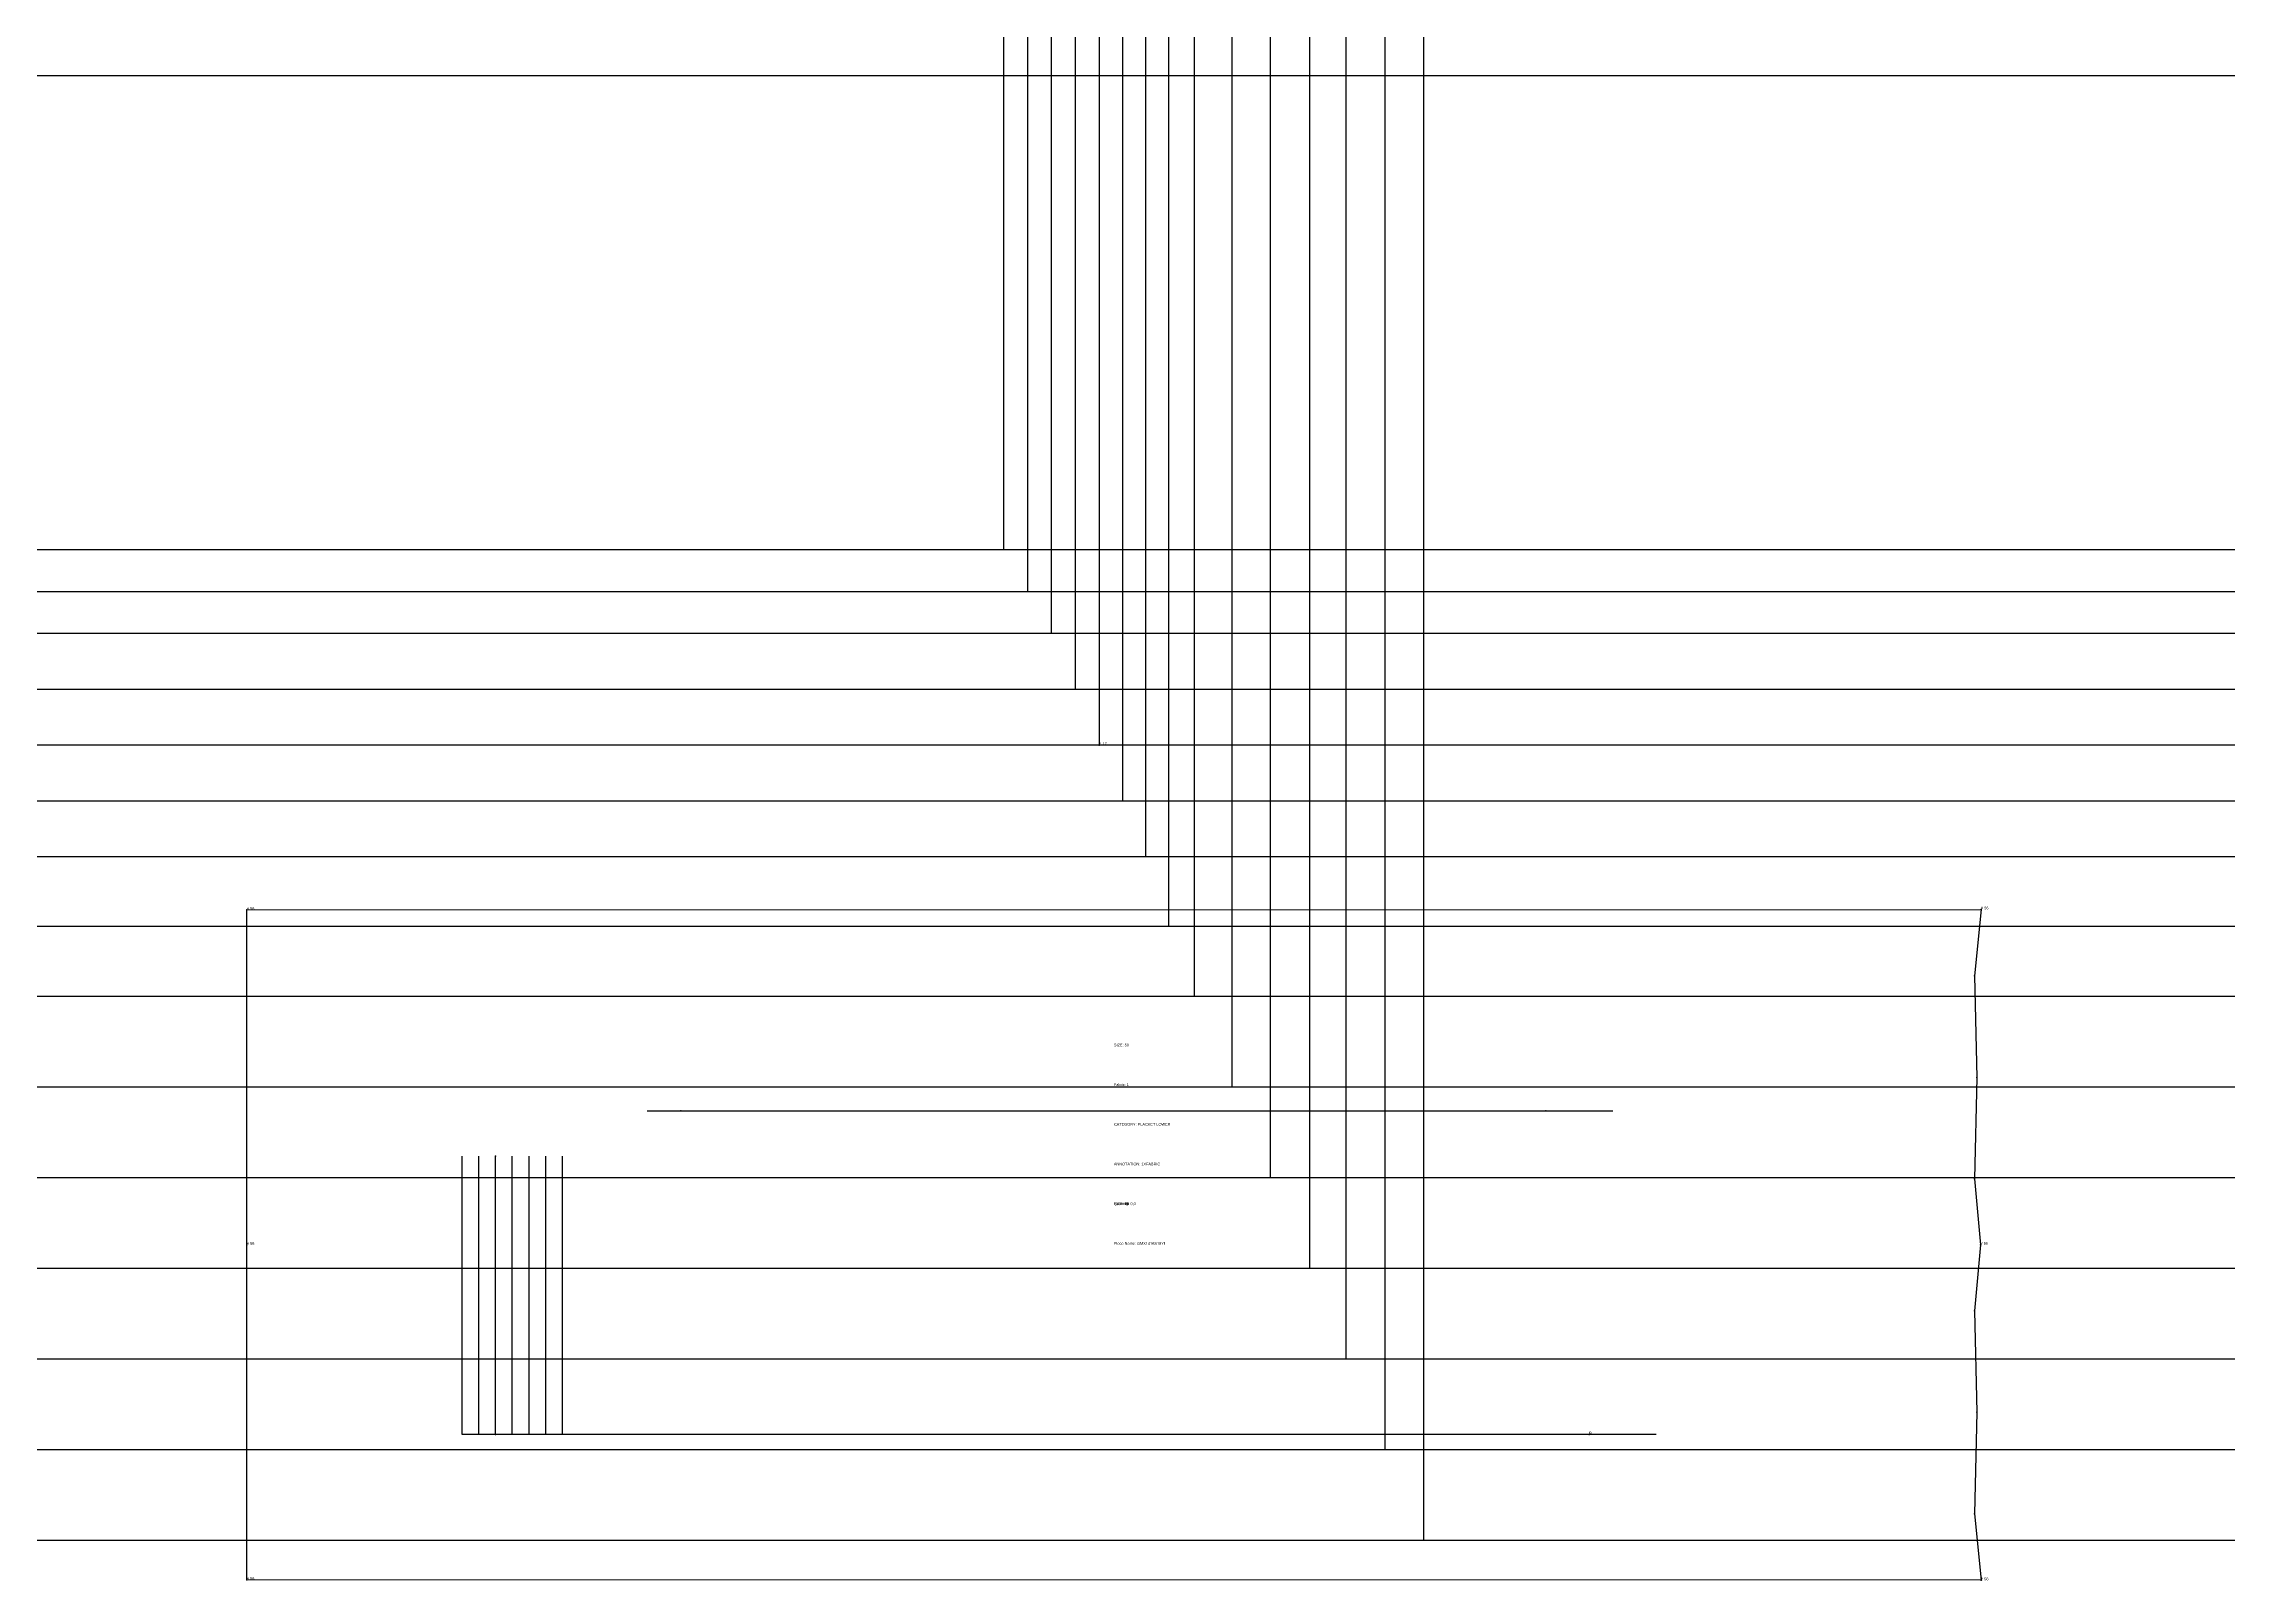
# Model space of a CAD drawing. Extents: x -35 to 1548, y 0 to 910.
# Drawn here: x 1117.8 to 1313.5, y 491.2 to 628.9 of the extents above; entities that cross this region are included whole.
import ezdxf

# ---------------------------------------------------------------- set-up
doc = ezdxf.new("R2010")
doc.units = 0

# ---------------------------------------------------------------- blocks, each defined once
blk = doc.blocks.new('GMX1416S18BK_42')
at = {"layer": '1'}
blk.add_lwpolyline([(1457.8813, 583.5193), (777.8446, 583.5193)], dxfattribs=at)
at = {"layer": '6'}
blk.add_line((1457.8813, 583.5193), (777.8446, 583.5193), dxfattribs=at)
at = {"layer": '8'}
blk.add_line((1203.7848, 811.017), (1203.7848, 583.5193), dxfattribs=at)
at = {"layer": '84'}
blk.add_lwpolyline([(1457.8813, 583.5193), (777.8446, 583.5193)], dxfattribs=at)
at = {"layer": '85'}
blk.add_lwpolyline([(1203.7848, 811.017), (1203.7848, 583.5193)], dxfattribs=at)
blk = doc.blocks.new('GMX1416S18BK_44')
at = {"layer": '1'}
blk.add_lwpolyline([(1462.5295, 579.7703), (772.4928, 579.7703)], dxfattribs=at)
at = {"layer": '6'}
blk.add_line((1462.5295, 579.7703), (772.4928, 579.7703), dxfattribs=at)
at = {"layer": '8'}
blk.add_line((1205.9311, 814.7686), (1205.9311, 579.7703), dxfattribs=at)
at = {"layer": '84'}
blk.add_lwpolyline([(1462.5295, 579.7703), (772.4928, 579.7703)], dxfattribs=at)
at = {"layer": '85'}
blk.add_lwpolyline([(1205.9311, 814.7686), (1205.9311, 579.7703)], dxfattribs=at)
blk = doc.blocks.new('GMX1416S18BK_46')
at = {"layer": '1'}
blk.add_lwpolyline([(1467.1752, 576.0187), (767.1385, 576.0187)], dxfattribs=at)
at = {"layer": '6'}
blk.add_line((1467.1752, 576.0187), (767.1385, 576.0187), dxfattribs=at)
at = {"layer": '8'}
blk.add_line((1208.0799, 818.5176), (1208.0799, 576.0187), dxfattribs=at)
at = {"layer": '84'}
blk.add_lwpolyline([(1467.1752, 576.0187), (767.1385, 576.0187)], dxfattribs=at)
at = {"layer": '85'}
blk.add_lwpolyline([(1208.0799, 818.5176), (1208.0799, 576.0187)], dxfattribs=at)
blk = doc.blocks.new('GMX1416S18BK_48')
at = {"layer": '1'}
blk.add_lwpolyline([(1471.8234, 571.02), (761.7867, 571.02)], dxfattribs=at)
at = {"layer": '6'}
blk.add_line((1471.8234, 571.02), (761.7867, 571.02), dxfattribs=at)
at = {"layer": '8'}
blk.add_line((1210.2288, 823.5189), (1210.2288, 571.02), dxfattribs=at)
at = {"layer": '84'}
blk.add_lwpolyline([(1471.8234, 571.02), (761.7867, 571.02)], dxfattribs=at)
at = {"layer": '85'}
blk.add_lwpolyline([(1210.2288, 823.5189), (1210.2288, 571.02)], dxfattribs=at)
blk = doc.blocks.new('GMX1416S18BK_50')
at = {"layer": '1'}
blk.add_lwpolyline([(1476.4716, 566.0187), (756.4349, 566.0187)], dxfattribs=at)
at = {"layer": '2'}
blk.add_point((1212.3776, 566.0187), dxfattribs=at)
at = {"layer": '6'}
blk.add_line((1476.4716, 566.0187), (756.4349, 566.0187), dxfattribs=at)
at = {"layer": '8'}
blk.add_line((1212.3776, 828.5176), (1212.3776, 566.0187), dxfattribs=at)
at = {"layer": '84'}
blk.add_lwpolyline([(1476.4716, 566.0187), (756.4349, 566.0187)], dxfattribs=at)
at = {"layer": '85'}
blk.add_lwpolyline([(1212.3776, 828.5176), (1212.3776, 566.0187)], dxfattribs=at)
at = {"layer": '8'}
blk.add_text('# 17', height=0.25, dxfattribs=at).set_placement((1212.3776, 566.0187))
blk = doc.blocks.new('GMX1416S18BK_52')
at = {"layer": '1'}
blk.add_lwpolyline([(1481.0385, 561.02), (751.0018, 561.02)], dxfattribs=at)
at = {"layer": '6'}
blk.add_line((1481.0385, 561.02), (751.0018, 561.02), dxfattribs=at)
at = {"layer": '8'}
blk.add_line((1214.4452, 833.5188), (1214.4452, 561.02), dxfattribs=at)
at = {"layer": '84'}
blk.add_lwpolyline([(1481.0385, 561.02), (751.0018, 561.02)], dxfattribs=at)
at = {"layer": '85'}
blk.add_lwpolyline([(1214.4452, 833.5188), (1214.4452, 561.02)], dxfattribs=at)
blk = doc.blocks.new('GMX1416S18BK_54')
at = {"layer": '1'}
blk.add_lwpolyline([(1485.608, 556.0187), (745.5713, 556.0187)], dxfattribs=at)
at = {"layer": '6'}
blk.add_line((1485.608, 556.0187), (745.5713, 556.0187), dxfattribs=at)
at = {"layer": '8'}
blk.add_line((1216.5153, 838.5175), (1216.5153, 556.0187), dxfattribs=at)
at = {"layer": '84'}
blk.add_lwpolyline([(1485.608, 556.0187), (745.5713, 556.0187)], dxfattribs=at)
at = {"layer": '85'}
blk.add_lwpolyline([(1216.5153, 838.5175), (1216.5153, 556.0187)], dxfattribs=at)
blk = doc.blocks.new('GMX1416S18BK_56')
at = {"layer": '1'}
blk.add_lwpolyline([(1490.1749, 549.7704), (740.1383, 549.7704)], dxfattribs=at)
at = {"layer": '6'}
blk.add_line((1490.1749, 549.7704), (740.1383, 549.7704), dxfattribs=at)
at = {"layer": '8'}
blk.add_line((1218.5828, 844.7685), (1218.5828, 549.7704), dxfattribs=at)
at = {"layer": '84'}
blk.add_lwpolyline([(1490.1749, 549.7704), (740.1383, 549.7704)], dxfattribs=at)
at = {"layer": '85'}
blk.add_lwpolyline([(1218.5828, 844.7685), (1218.5828, 549.7704)], dxfattribs=at)
blk = doc.blocks.new('GMX1416S18BK_58')
at = {"layer": '1'}
blk.add_lwpolyline([(1494.9704, 543.5194), (734.9338, 543.5194)], dxfattribs=at)
at = {"layer": '6'}
blk.add_line((1494.9704, 543.5194), (734.9338, 543.5194), dxfattribs=at)
at = {"layer": '8'}
blk.add_line((1220.879, 851.0169), (1220.879, 543.5194), dxfattribs=at)
at = {"layer": '84'}
blk.add_lwpolyline([(1494.9704, 543.5194), (734.9338, 543.5194)], dxfattribs=at)
at = {"layer": '85'}
blk.add_lwpolyline([(1220.879, 851.0169), (1220.879, 543.5194)], dxfattribs=at)
blk = doc.blocks.new('GMX1416S18BK_60')
at = {"layer": '1'}
blk.add_lwpolyline([(1500.8327, 535.394), (728.2968, 535.394)], dxfattribs=at)
at = {"layer": '6'}
blk.add_line((1500.8327, 535.394), (728.2968, 535.394), dxfattribs=at)
at = {"layer": '8'}
blk.add_line((1224.242, 857.8927), (1224.242, 535.394), dxfattribs=at)
at = {"layer": '84'}
blk.add_lwpolyline([(1500.8327, 535.394), (728.2968, 535.394)], dxfattribs=at)
at = {"layer": '85'}
blk.add_lwpolyline([(1224.242, 857.8927), (1224.242, 535.394)], dxfattribs=at)
blk = doc.blocks.new('GMX1416S18BK_62')
at = {"layer": '1'}
blk.add_lwpolyline([(1506.7687, 527.2685), (721.7334, 527.2685)], dxfattribs=at)
at = {"layer": '6'}
blk.add_line((1506.7687, 527.2685), (721.7334, 527.2685), dxfattribs=at)
at = {"layer": '8'}
blk.add_line((1227.6786, 864.7685), (1227.6786, 527.2685), dxfattribs=at)
at = {"layer": '84'}
blk.add_lwpolyline([(1506.7687, 527.2685), (721.7334, 527.2685)], dxfattribs=at)
at = {"layer": '85'}
blk.add_lwpolyline([(1227.6786, 864.7685), (1227.6786, 527.2685)], dxfattribs=at)
blk = doc.blocks.new('GMX1416S18BK_64')
at = {"layer": '1'}
blk.add_lwpolyline([(1512.8037, 519.143), (715.2691, 519.143)], dxfattribs=at)
at = {"layer": '6'}
blk.add_line((1512.8037, 519.143), (715.2691, 519.143), dxfattribs=at)
at = {"layer": '8'}
blk.add_line((1231.2143, 871.6442), (1231.2143, 519.143), dxfattribs=at)
at = {"layer": '84'}
blk.add_lwpolyline([(1512.8037, 519.143), (715.2691, 519.143)], dxfattribs=at)
at = {"layer": '85'}
blk.add_lwpolyline([(1231.2143, 871.6442), (1231.2143, 519.143)], dxfattribs=at)
blk = doc.blocks.new('GMX1416S18BK_66')
at = {"layer": '1'}
blk.add_lwpolyline([(1518.567, 511.0176), (708.5331, 511.0176)], dxfattribs=at)
at = {"layer": '6'}
blk.add_line((1518.567, 511.0176), (708.5331, 511.0176), dxfattribs=at)
at = {"layer": '8'}
blk.add_line((1234.4781, 878.52), (1234.4781, 511.0176), dxfattribs=at)
at = {"layer": '84'}
blk.add_lwpolyline([(1518.567, 511.0176), (708.5331, 511.0176)], dxfattribs=at)
at = {"layer": '85'}
blk.add_lwpolyline([(1234.4781, 878.52), (1234.4781, 511.0176)], dxfattribs=at)
blk = doc.blocks.new('GMX1416S18BK_68')
at = {"layer": '1'}
blk.add_lwpolyline([(1524.5563, 502.8921), (702.023, 502.8921)], dxfattribs=at)
at = {"layer": '6'}
blk.add_line((1524.5563, 502.8921), (702.023, 502.8921), dxfattribs=at)
at = {"layer": '8'}
blk.add_line((1237.9681, 885.3958), (1237.9681, 502.8921), dxfattribs=at)
at = {"layer": '84'}
blk.add_lwpolyline([(1524.5563, 502.8921), (702.023, 502.8921)], dxfattribs=at)
at = {"layer": '85'}
blk.add_lwpolyline([(1237.9681, 885.3958), (1237.9681, 502.8921)], dxfattribs=at)
blk = doc.blocks.new('GMX1416S18BK_70')
at = {"layer": '1'}
blk.add_lwpolyline([(1530.5025, 494.7667), (695.4698, 494.7667)], dxfattribs=at)
at = {"layer": '5'}
blk.add_line((964.0672, 626.0161), (1329.0525, 626.0161), dxfattribs=at)
at = {"layer": '6'}
blk.add_line((1530.5025, 494.7667), (695.4698, 494.7667), dxfattribs=at)
at = {"layer": '7'}
blk.add_line((964.0672, 626.0161), (1329.0525, 626.0161), dxfattribs=at)
at = {"layer": '8'}
blk.add_line((1241.4149, 892.2716), (1241.4149, 494.7667), dxfattribs=at)
at = {"layer": '84'}
blk.add_lwpolyline([(1530.5025, 494.7667), (695.4698, 494.7667)], dxfattribs=at)
at = {"layer": '85'}
blk.add_lwpolyline([(1241.4149, 892.2716), (1241.4149, 494.7667)], dxfattribs=at)
blk = doc.blocks.new('GMX1416S18YL_42')
at = {"layer": '1'}
for points in [[(1135.9998, 551.269), (1291.3818, 551.3096)], [(1135.9998, 521.2563), (1135.9998, 551.269)], [(1291.3818, 551.3096), (1290.8027, 545.3584), (1291.0109, 536.2576), (1291.0109, 536.2576), (1290.8027, 527.1567), (1291.3335, 521.2563)], [(1135.9998, 491.2437), (1135.9998, 521.2563)], [(1291.3335, 521.2563), (1290.8027, 515.3559), (1291.0109, 506.2551), (1291.0109, 506.2551), (1290.8027, 497.1542), (1291.3818, 491.203)], [(1291.3818, 491.203), (1135.9998, 491.2437)]]:
    blk.add_lwpolyline(points, dxfattribs=at)
at = {"layer": '5'}
blk.add_line((1180.874, 533.2756), (1258.405, 533.2756), dxfattribs=at)
at = {"layer": '7'}
blk.add_line((1180.874, 533.2756), (1258.405, 533.2756), dxfattribs=at)
at = {"layer": '8'}
blk.add_lwpolyline([(1262.2759, 504.2612), (1164.2852, 504.2612), (1164.2852, 529.204)], dxfattribs=at)
at = {"layer": '84'}
for points in [[(1135.9998, 551.269), (1291.3818, 551.3096)], [(1135.9998, 521.2563), (1135.9998, 551.269)], [(1291.3818, 551.3096), (1290.8027, 545.3584), (1291.0109, 536.2576), (1291.0109, 536.2576), (1290.8027, 527.1567), (1291.3335, 521.2563)], [(1135.9998, 491.2437), (1135.9998, 521.2563)], [(1291.3335, 521.2563), (1290.8027, 515.3559), (1291.0109, 506.2551), (1291.0109, 506.2551), (1290.8027, 497.1542), (1291.3818, 491.203)], [(1291.3818, 491.203), (1135.9998, 491.2437)]]:
    blk.add_lwpolyline(points, dxfattribs=at)
at = {"layer": '85'}
blk.add_lwpolyline([(1262.2759, 504.2612), (1164.2852, 504.2612), (1164.2852, 529.204)], dxfattribs=at)
at = {"layer": '1'}
for s, p in [('SIZE: 42', (1213.6908, 524.8123)), ('Piece Name: GMX1416S18YL', (1213.6908, 521.2563))]:
    blk.add_text(s, height=0.25, dxfattribs=at).set_placement(p)
blk = doc.blocks.new('GMX1416S18YL_44')
at = {"layer": '1'}
for points in [[(1135.9998, 551.269), (1291.3818, 551.3096)], [(1135.9998, 521.2563), (1135.9998, 551.269)], [(1291.3818, 551.3096), (1290.8027, 545.3584), (1291.0109, 536.2576), (1291.0109, 536.2576), (1290.8027, 527.1567), (1291.3335, 521.2563)], [(1135.9998, 491.2437), (1135.9998, 521.2563)], [(1291.3335, 521.2563), (1290.8027, 515.3559), (1291.0109, 506.2551), (1291.0109, 506.2551), (1290.8027, 497.1542), (1291.3818, 491.203)], [(1291.3818, 491.203), (1135.9998, 491.2437)]]:
    blk.add_lwpolyline(points, dxfattribs=at)
at = {"layer": '5'}
blk.add_line((1179.3729, 533.2756), (1256.9038, 533.2756), dxfattribs=at)
at = {"layer": '7'}
blk.add_line((1179.3729, 533.2756), (1256.9038, 533.2756), dxfattribs=at)
at = {"layer": '8'}
blk.add_lwpolyline([(1260.7748, 504.2612), (1162.7841, 504.2612), (1162.7841, 529.204)], dxfattribs=at)
at = {"layer": '84'}
for points in [[(1135.9998, 551.269), (1291.3818, 551.3096)], [(1135.9998, 521.2563), (1135.9998, 551.269)], [(1291.3818, 551.3096), (1290.8027, 545.3584), (1291.0109, 536.2576), (1291.0109, 536.2576), (1290.8027, 527.1567), (1291.3335, 521.2563)], [(1135.9998, 491.2437), (1135.9998, 521.2563)], [(1291.3335, 521.2563), (1290.8027, 515.3559), (1291.0109, 506.2551), (1291.0109, 506.2551), (1290.8027, 497.1542), (1291.3818, 491.203)], [(1291.3818, 491.203), (1135.9998, 491.2437)]]:
    blk.add_lwpolyline(points, dxfattribs=at)
at = {"layer": '85'}
blk.add_lwpolyline([(1260.7748, 504.2612), (1162.7841, 504.2612), (1162.7841, 529.204)], dxfattribs=at)
at = {"layer": '1'}
for s, p in [('SIZE: 44', (1213.6908, 524.8123)), ('Piece Name: GMX1416S18YL', (1213.6908, 521.2563))]:
    blk.add_text(s, height=0.25, dxfattribs=at).set_placement(p)
blk = doc.blocks.new('GMX1416S18YL_46')
at = {"layer": '1'}
for points in [[(1135.9998, 551.269), (1291.3818, 551.3096)], [(1135.9998, 521.2563), (1135.9998, 551.269)], [(1291.3818, 551.3096), (1290.8027, 545.3584), (1291.0109, 536.2576), (1291.0109, 536.2576), (1290.8027, 527.1567), (1291.3335, 521.2563)], [(1135.9998, 491.2437), (1135.9998, 521.2563)], [(1291.3335, 521.2563), (1290.8027, 515.3559), (1291.0109, 506.2551), (1291.0109, 506.2551), (1290.8027, 497.1542), (1291.3818, 491.203)], [(1291.3818, 491.203), (1135.9998, 491.2437)]]:
    blk.add_lwpolyline(points, dxfattribs=at)
at = {"layer": '5'}
blk.add_line((1177.8717, 533.2756), (1255.4027, 533.2756), dxfattribs=at)
at = {"layer": '7'}
blk.add_line((1177.8717, 533.2756), (1255.4027, 533.2756), dxfattribs=at)
at = {"layer": '8'}
blk.add_lwpolyline([(1259.2736, 504.2612), (1161.283, 504.2612), (1161.283, 529.204)], dxfattribs=at)
at = {"layer": '84'}
for points in [[(1135.9998, 551.269), (1291.3818, 551.3096)], [(1135.9998, 521.2563), (1135.9998, 551.269)], [(1291.3818, 551.3096), (1290.8027, 545.3584), (1291.0109, 536.2576), (1291.0109, 536.2576), (1290.8027, 527.1567), (1291.3335, 521.2563)], [(1135.9998, 491.2437), (1135.9998, 521.2563)], [(1291.3335, 521.2563), (1290.8027, 515.3559), (1291.0109, 506.2551), (1291.0109, 506.2551), (1290.8027, 497.1542), (1291.3818, 491.203)], [(1291.3818, 491.203), (1135.9998, 491.2437)]]:
    blk.add_lwpolyline(points, dxfattribs=at)
at = {"layer": '85'}
blk.add_lwpolyline([(1259.2736, 504.2612), (1161.283, 504.2612), (1161.283, 529.204)], dxfattribs=at)
at = {"layer": '1'}
for s, p in [('SIZE: 46', (1213.6908, 524.8123)), ('Piece Name: GMX1416S18YL', (1213.6908, 521.2563))]:
    blk.add_text(s, height=0.25, dxfattribs=at).set_placement(p)
blk = doc.blocks.new('GMX1416S18YL_48')
at = {"layer": '1'}
for points in [[(1135.9998, 551.269), (1291.3818, 551.3096)], [(1135.9998, 521.2563), (1135.9998, 551.269)], [(1291.3818, 551.3096), (1290.8027, 545.3584), (1291.0109, 536.2576), (1291.0109, 536.2576), (1290.8027, 527.1567), (1291.3335, 521.2563)], [(1135.9998, 491.2437), (1135.9998, 521.2563)], [(1291.3335, 521.2563), (1290.8027, 515.3559), (1291.0109, 506.2551), (1291.0109, 506.2551), (1290.8027, 497.1542), (1291.3818, 491.203)], [(1291.3818, 491.203), (1135.9998, 491.2437)]]:
    blk.add_lwpolyline(points, dxfattribs=at)
at = {"layer": '5'}
blk.add_line((1176.3706, 533.2756), (1253.9015, 533.2756), dxfattribs=at)
at = {"layer": '7'}
blk.add_line((1176.3706, 533.2756), (1253.9015, 533.2756), dxfattribs=at)
at = {"layer": '8'}
blk.add_lwpolyline([(1257.7725, 504.2612), (1159.7818, 504.2612), (1159.7818, 529.204)], dxfattribs=at)
at = {"layer": '84'}
for points in [[(1135.9998, 551.269), (1291.3818, 551.3096)], [(1135.9998, 521.2563), (1135.9998, 551.269)], [(1291.3818, 551.3096), (1290.8027, 545.3584), (1291.0109, 536.2576), (1291.0109, 536.2576), (1290.8027, 527.1567), (1291.3335, 521.2563)], [(1135.9998, 491.2437), (1135.9998, 521.2563)], [(1291.3335, 521.2563), (1290.8027, 515.3559), (1291.0109, 506.2551), (1291.0109, 506.2551), (1290.8027, 497.1542), (1291.3818, 491.203)], [(1291.3818, 491.203), (1135.9998, 491.2437)]]:
    blk.add_lwpolyline(points, dxfattribs=at)
at = {"layer": '85'}
blk.add_lwpolyline([(1257.7725, 504.2612), (1159.7818, 504.2612), (1159.7818, 529.204)], dxfattribs=at)
at = {"layer": '1'}
for s, p in [('SIZE: 48', (1213.6908, 524.8123)), ('Piece Name: GMX1416S18YL', (1213.6908, 521.2563))]:
    blk.add_text(s, height=0.25, dxfattribs=at).set_placement(p)
blk = doc.blocks.new('GMX1416S18YL_50')
at = {"layer": '1'}
for points in [[(1135.9998, 551.269), (1291.3818, 551.3096)], [(1135.9998, 521.2563), (1135.9998, 551.269)], [(1291.3818, 551.3096), (1290.8027, 545.3584), (1291.0109, 536.2576), (1291.0109, 536.2576), (1290.8027, 527.1567), (1291.3335, 521.2563)], [(1135.9998, 491.2437), (1135.9998, 521.2563)], [(1291.3335, 521.2563), (1290.8027, 515.3559), (1291.0109, 506.2551), (1291.0109, 506.2551), (1290.8027, 497.1542), (1291.3818, 491.203)], [(1291.3818, 491.203), (1135.9998, 491.2437)]]:
    blk.add_lwpolyline(points, dxfattribs=at)
at = {"layer": '2'}
for p in [(1135.9998, 551.269), (1135.9998, 551.269), (1291.3818, 551.3096), (1291.3818, 551.3096), (1290.8027, 545.3584), (1291.0109, 536.2576), (1291.0109, 536.2576), (1174.8694, 533.2756), (1252.4004, 533.2756), (1158.2807, 529.204), (1290.8027, 527.1567), (1135.9998, 521.2563), (1135.9998, 521.2563), (1291.3335, 521.2563), (1291.3335, 521.2563), (1290.8027, 515.3559), (1291.0109, 506.2551), (1291.0109, 506.2551), (1158.2807, 504.2612), (1256.2714, 504.2612), (1290.8027, 497.1542), (1135.9998, 491.2437), (1135.9998, 491.2437), (1291.3818, 491.203), (1291.3818, 491.203)]:
    blk.add_point(p, dxfattribs=at)
at = {"layer": '4'}
for p in [(1291.0109, 536.2576, -3.998), (1135.9998, 521.2563, -3.998), (1135.9998, 521.2563, -3.998), (1291.3335, 521.2563, -3.998), (1291.0109, 506.2551, -3.998)]:
    blk.add_point(p, dxfattribs=at)
at = {"layer": '5'}
blk.add_line((1174.8694, 533.2756), (1252.4004, 533.2756), dxfattribs=at)
at = {"layer": '7'}
blk.add_line((1174.8694, 533.2756), (1252.4004, 533.2756), dxfattribs=at)
at = {"layer": '8'}
blk.add_lwpolyline([(1256.2714, 504.2612), (1158.2807, 504.2612), (1158.2807, 529.204)], dxfattribs=at)
at = {"layer": '84'}
for points in [[(1135.9998, 551.269), (1291.3818, 551.3096)], [(1135.9998, 521.2563), (1135.9998, 551.269)], [(1291.3818, 551.3096), (1290.8027, 545.3584), (1291.0109, 536.2576), (1291.0109, 536.2576), (1290.8027, 527.1567), (1291.3335, 521.2563)], [(1135.9998, 491.2437), (1135.9998, 521.2563)], [(1291.3335, 521.2563), (1290.8027, 515.3559), (1291.0109, 506.2551), (1291.0109, 506.2551), (1290.8027, 497.1542), (1291.3818, 491.203)], [(1291.3818, 491.203), (1135.9998, 491.2437)]]:
    blk.add_lwpolyline(points, dxfattribs=at)
at = {"layer": '85'}
blk.add_lwpolyline([(1256.2714, 504.2612), (1158.2807, 504.2612), (1158.2807, 529.204)], dxfattribs=at)
at = {"layer": '1'}
for s, p in [('# 56', (1135.9998, 551.269)), ('# 56', (1135.9998, 551.269)), ('# 56', (1291.3818, 551.3096)), ('# 56', (1291.3818, 551.3096)), ('SIZE: 50', (1213.6908, 539.0363)), ('Fabric: 1', (1213.6908, 535.4803)), ('CATEGORY: PLACKET LOWER', (1213.6908, 531.9243)), ('ANNOTATION: 1XFABRIC', (1213.6908, 528.3683)), ('Quantity: 0,0', (1213.6908, 524.8123)), ('# 56', (1135.9998, 521.2563)), ('# 56', (1135.9998, 521.2563)), ('Piece Name: GMX1416S18YL', (1213.6908, 521.2563)), ('# 56', (1291.3335, 521.2563)), ('# 56', (1135.9998, 491.2437)), ('# 56', (1135.9998, 491.2437)), ('# 56', (1291.3818, 491.203)), ('# 56', (1291.3818, 491.203))]:
    blk.add_text(s, height=0.25, dxfattribs=at).set_placement(p)
at = {"layer": '8'}
blk.add_text('B', height=0.25, dxfattribs=at).set_placement((1256.2714, 504.2612))
at = {"layer": '85'}
blk.add_text('B', height=0.25, dxfattribs=at).set_placement((1256.2714, 504.2612))
blk = doc.blocks.new('GMX1416S18YL_52')
at = {"layer": '1'}
for points in [[(1135.9998, 551.269), (1291.3818, 551.3096)], [(1135.9998, 521.2563), (1135.9998, 551.269)], [(1291.3818, 551.3096), (1290.8027, 545.3584), (1291.0109, 536.2576), (1291.0109, 536.2576), (1290.8027, 527.1567), (1291.3335, 521.2563)], [(1135.9998, 491.2437), (1135.9998, 521.2563)], [(1291.3335, 521.2563), (1290.8027, 515.3559), (1291.0109, 506.2551), (1291.0109, 506.2551), (1290.8027, 497.1542), (1291.3818, 491.203)], [(1291.3818, 491.203), (1135.9998, 491.2437)]]:
    blk.add_lwpolyline(points, dxfattribs=at)
at = {"layer": '5'}
blk.add_line((1173.3683, 533.2756), (1250.8992, 533.2756), dxfattribs=at)
at = {"layer": '7'}
blk.add_line((1173.3683, 533.2756), (1250.8992, 533.2756), dxfattribs=at)
at = {"layer": '8'}
blk.add_lwpolyline([(1254.7702, 504.2612), (1156.7796, 504.2612), (1156.7796, 529.204)], dxfattribs=at)
at = {"layer": '84'}
for points in [[(1135.9998, 551.269), (1291.3818, 551.3096)], [(1135.9998, 521.2563), (1135.9998, 551.269)], [(1291.3818, 551.3096), (1290.8027, 545.3584), (1291.0109, 536.2576), (1291.0109, 536.2576), (1290.8027, 527.1567), (1291.3335, 521.2563)], [(1135.9998, 491.2437), (1135.9998, 521.2563)], [(1291.3335, 521.2563), (1290.8027, 515.3559), (1291.0109, 506.2551), (1291.0109, 506.2551), (1290.8027, 497.1542), (1291.3818, 491.203)], [(1291.3818, 491.203), (1135.9998, 491.2437)]]:
    blk.add_lwpolyline(points, dxfattribs=at)
at = {"layer": '85'}
blk.add_lwpolyline([(1254.7702, 504.2612), (1156.7796, 504.2612), (1156.7796, 529.204)], dxfattribs=at)
at = {"layer": '1'}
for s, p in [('SIZE: 52', (1213.6908, 524.8123)), ('Piece Name: GMX1416S18YL', (1213.6908, 521.2563))]:
    blk.add_text(s, height=0.25, dxfattribs=at).set_placement(p)
blk = doc.blocks.new('GMX1416S18YL_54')
at = {"layer": '1'}
for points in [[(1135.9998, 551.269), (1291.3818, 551.3096)], [(1135.9998, 521.2563), (1135.9998, 551.269)], [(1291.3818, 551.3096), (1290.8027, 545.3584), (1291.0109, 536.2576), (1291.0109, 536.2576), (1290.8027, 527.1567), (1291.3335, 521.2563)], [(1135.9998, 491.2437), (1135.9998, 521.2563)], [(1291.3335, 521.2563), (1290.8027, 515.3559), (1291.0109, 506.2551), (1291.0109, 506.2551), (1290.8027, 497.1542), (1291.3818, 491.203)], [(1291.3818, 491.203), (1135.9998, 491.2437)]]:
    blk.add_lwpolyline(points, dxfattribs=at)
at = {"layer": '5'}
blk.add_line((1171.8672, 533.2756), (1249.3981, 533.2756), dxfattribs=at)
at = {"layer": '7'}
blk.add_line((1171.8672, 533.2756), (1249.3981, 533.2756), dxfattribs=at)
at = {"layer": '8'}
blk.add_lwpolyline([(1253.2691, 504.2612), (1155.2784, 504.2612), (1155.2784, 529.204)], dxfattribs=at)
at = {"layer": '84'}
for points in [[(1135.9998, 551.269), (1291.3818, 551.3096)], [(1135.9998, 521.2563), (1135.9998, 551.269)], [(1291.3818, 551.3096), (1290.8027, 545.3584), (1291.0109, 536.2576), (1291.0109, 536.2576), (1290.8027, 527.1567), (1291.3335, 521.2563)], [(1135.9998, 491.2437), (1135.9998, 521.2563)], [(1291.3335, 521.2563), (1290.8027, 515.3559), (1291.0109, 506.2551), (1291.0109, 506.2551), (1290.8027, 497.1542), (1291.3818, 491.203)], [(1291.3818, 491.203), (1135.9998, 491.2437)]]:
    blk.add_lwpolyline(points, dxfattribs=at)
at = {"layer": '85'}
blk.add_lwpolyline([(1253.2691, 504.2612), (1155.2784, 504.2612), (1155.2784, 529.204)], dxfattribs=at)
at = {"layer": '1'}
for s, p in [('SIZE: 54', (1213.6908, 524.8123)), ('Piece Name: GMX1416S18YL', (1213.6908, 521.2563))]:
    blk.add_text(s, height=0.25, dxfattribs=at).set_placement(p)
blk = doc.blocks.new('GMX1416S18YL_56')
at = {"layer": '1'}
for points in [[(1135.9998, 551.269), (1291.3818, 551.3096)], [(1135.9998, 521.2563), (1135.9998, 551.269)], [(1291.3818, 551.3096), (1290.8027, 545.3584), (1291.0109, 536.2576), (1291.0109, 536.2576), (1290.8027, 527.1567), (1291.3335, 521.2563)], [(1135.9998, 491.2437), (1135.9998, 521.2563)], [(1291.3335, 521.2563), (1290.8027, 515.3559), (1291.0109, 506.2551), (1291.0109, 506.2551), (1290.8027, 497.1542), (1291.3818, 491.203)], [(1291.3818, 491.203), (1135.9998, 491.2437)]]:
    blk.add_lwpolyline(points, dxfattribs=at)
at = {"layer": '5'}
blk.add_line((1171.8672, 533.2756), (1249.3981, 533.2756), dxfattribs=at)
at = {"layer": '7'}
blk.add_line((1171.8672, 533.2756), (1249.3981, 533.2756), dxfattribs=at)
at = {"layer": '8'}
blk.add_lwpolyline([(1253.2691, 504.2612), (1155.2784, 504.2612), (1155.2784, 529.204)], dxfattribs=at)
at = {"layer": '84'}
for points in [[(1135.9998, 551.269), (1291.3818, 551.3096)], [(1135.9998, 521.2563), (1135.9998, 551.269)], [(1291.3818, 551.3096), (1290.8027, 545.3584), (1291.0109, 536.2576), (1291.0109, 536.2576), (1290.8027, 527.1567), (1291.3335, 521.2563)], [(1135.9998, 491.2437), (1135.9998, 521.2563)], [(1291.3335, 521.2563), (1290.8027, 515.3559), (1291.0109, 506.2551), (1291.0109, 506.2551), (1290.8027, 497.1542), (1291.3818, 491.203)], [(1291.3818, 491.203), (1135.9998, 491.2437)]]:
    blk.add_lwpolyline(points, dxfattribs=at)
at = {"layer": '85'}
blk.add_lwpolyline([(1253.2691, 504.2612), (1155.2784, 504.2612), (1155.2784, 529.204)], dxfattribs=at)
at = {"layer": '1'}
for s, p in [('SIZE: 56', (1213.6908, 524.8123)), ('Piece Name: GMX1416S18YL', (1213.6908, 521.2563))]:
    blk.add_text(s, height=0.25, dxfattribs=at).set_placement(p)
blk = doc.blocks.new('GMX1416S18YL_58')
at = {"layer": '1'}
for points in [[(1135.9998, 551.269), (1291.3818, 551.3096)], [(1135.9998, 521.2563), (1135.9998, 551.269)], [(1291.3818, 551.3096), (1290.8027, 545.3584), (1291.0109, 536.2576), (1291.0109, 536.2576), (1290.8027, 527.1567), (1291.3335, 521.2563)], [(1135.9998, 491.2437), (1135.9998, 521.2563)], [(1291.3335, 521.2563), (1290.8027, 515.3559), (1291.0109, 506.2551), (1291.0109, 506.2551), (1290.8027, 497.1542), (1291.3818, 491.203)], [(1291.3818, 491.203), (1135.9998, 491.2437)]]:
    blk.add_lwpolyline(points, dxfattribs=at)
at = {"layer": '5'}
blk.add_line((1171.8672, 533.2756), (1249.3981, 533.2756), dxfattribs=at)
at = {"layer": '7'}
blk.add_line((1171.8672, 533.2756), (1249.3981, 533.2756), dxfattribs=at)
at = {"layer": '8'}
blk.add_lwpolyline([(1253.2691, 504.2612), (1155.2784, 504.2612), (1155.2784, 529.204)], dxfattribs=at)
at = {"layer": '84'}
for points in [[(1135.9998, 551.269), (1291.3818, 551.3096)], [(1135.9998, 521.2563), (1135.9998, 551.269)], [(1291.3818, 551.3096), (1290.8027, 545.3584), (1291.0109, 536.2576), (1291.0109, 536.2576), (1290.8027, 527.1567), (1291.3335, 521.2563)], [(1135.9998, 491.2437), (1135.9998, 521.2563)], [(1291.3335, 521.2563), (1290.8027, 515.3559), (1291.0109, 506.2551), (1291.0109, 506.2551), (1290.8027, 497.1542), (1291.3818, 491.203)], [(1291.3818, 491.203), (1135.9998, 491.2437)]]:
    blk.add_lwpolyline(points, dxfattribs=at)
at = {"layer": '85'}
blk.add_lwpolyline([(1253.2691, 504.2612), (1155.2784, 504.2612), (1155.2784, 529.204)], dxfattribs=at)
at = {"layer": '1'}
for s, p in [('SIZE: 58', (1213.6908, 524.8123)), ('Piece Name: GMX1416S18YL', (1213.6908, 521.2563))]:
    blk.add_text(s, height=0.25, dxfattribs=at).set_placement(p)
blk = doc.blocks.new('GMX1416S18YL_60')
at = {"layer": '1'}
for points in [[(1135.9998, 551.269), (1291.3818, 551.3096)], [(1135.9998, 521.2563), (1135.9998, 551.269)], [(1291.3818, 551.3096), (1290.8027, 545.3584), (1291.0109, 536.2576), (1291.0109, 536.2576), (1290.8027, 527.1567), (1291.3335, 521.2563)], [(1135.9998, 491.2437), (1135.9998, 521.2563)], [(1291.3335, 521.2563), (1290.8027, 515.3559), (1291.0109, 506.2551), (1291.0109, 506.2551), (1290.8027, 497.1542), (1291.3818, 491.203)], [(1291.3818, 491.203), (1135.9998, 491.2437)]]:
    blk.add_lwpolyline(points, dxfattribs=at)
at = {"layer": '5'}
blk.add_line((1171.8672, 533.2756), (1249.3981, 533.2756), dxfattribs=at)
at = {"layer": '7'}
blk.add_line((1171.8672, 533.2756), (1249.3981, 533.2756), dxfattribs=at)
at = {"layer": '8'}
blk.add_lwpolyline([(1253.2691, 504.2612), (1155.2784, 504.2612), (1155.2784, 529.204)], dxfattribs=at)
at = {"layer": '84'}
for points in [[(1135.9998, 551.269), (1291.3818, 551.3096)], [(1135.9998, 521.2563), (1135.9998, 551.269)], [(1291.3818, 551.3096), (1290.8027, 545.3584), (1291.0109, 536.2576), (1291.0109, 536.2576), (1290.8027, 527.1567), (1291.3335, 521.2563)], [(1135.9998, 491.2437), (1135.9998, 521.2563)], [(1291.3335, 521.2563), (1290.8027, 515.3559), (1291.0109, 506.2551), (1291.0109, 506.2551), (1290.8027, 497.1542), (1291.3818, 491.203)], [(1291.3818, 491.203), (1135.9998, 491.2437)]]:
    blk.add_lwpolyline(points, dxfattribs=at)
at = {"layer": '85'}
blk.add_lwpolyline([(1253.2691, 504.2612), (1155.2784, 504.2612), (1155.2784, 529.204)], dxfattribs=at)
at = {"layer": '1'}
for s, p in [('SIZE: 60', (1213.6908, 524.8123)), ('Piece Name: GMX1416S18YL', (1213.6908, 521.2563))]:
    blk.add_text(s, height=0.25, dxfattribs=at).set_placement(p)
blk = doc.blocks.new('GMX1416S18YL_62')
at = {"layer": '1'}
for points in [[(1135.9998, 551.269), (1291.3818, 551.3096)], [(1135.9998, 521.2563), (1135.9998, 551.269)], [(1291.3818, 551.3096), (1290.8027, 545.3584), (1291.0109, 536.2576), (1291.0109, 536.2576), (1290.8027, 527.1567), (1291.3335, 521.2563)], [(1135.9998, 491.2437), (1135.9998, 521.2563)], [(1291.3335, 521.2563), (1290.8027, 515.3559), (1291.0109, 506.2551), (1291.0109, 506.2551), (1290.8027, 497.1542), (1291.3818, 491.203)], [(1291.3818, 491.203), (1135.9998, 491.2437)]]:
    blk.add_lwpolyline(points, dxfattribs=at)
at = {"layer": '5'}
blk.add_line((1171.8672, 533.2756), (1249.3981, 533.2756), dxfattribs=at)
at = {"layer": '7'}
blk.add_line((1171.8672, 533.2756), (1249.3981, 533.2756), dxfattribs=at)
at = {"layer": '8'}
blk.add_lwpolyline([(1253.2691, 504.2612), (1155.2784, 504.2612), (1155.2784, 529.204)], dxfattribs=at)
at = {"layer": '84'}
for points in [[(1135.9998, 551.269), (1291.3818, 551.3096)], [(1135.9998, 521.2563), (1135.9998, 551.269)], [(1291.3818, 551.3096), (1290.8027, 545.3584), (1291.0109, 536.2576), (1291.0109, 536.2576), (1290.8027, 527.1567), (1291.3335, 521.2563)], [(1135.9998, 491.2437), (1135.9998, 521.2563)], [(1291.3335, 521.2563), (1290.8027, 515.3559), (1291.0109, 506.2551), (1291.0109, 506.2551), (1290.8027, 497.1542), (1291.3818, 491.203)], [(1291.3818, 491.203), (1135.9998, 491.2437)]]:
    blk.add_lwpolyline(points, dxfattribs=at)
at = {"layer": '85'}
blk.add_lwpolyline([(1253.2691, 504.2612), (1155.2784, 504.2612), (1155.2784, 529.204)], dxfattribs=at)
at = {"layer": '1'}
for s, p in [('SIZE: 62', (1213.6908, 524.8123)), ('Piece Name: GMX1416S18YL', (1213.6908, 521.2563))]:
    blk.add_text(s, height=0.25, dxfattribs=at).set_placement(p)
blk = doc.blocks.new('GMX1416S18YL_64')
at = {"layer": '1'}
for points in [[(1135.9998, 551.269), (1291.3818, 551.3096)], [(1135.9998, 521.2563), (1135.9998, 551.269)], [(1291.3818, 551.3096), (1290.8027, 545.3584), (1291.0109, 536.2576), (1291.0109, 536.2576), (1290.8027, 527.1567), (1291.3335, 521.2563)], [(1135.9998, 491.2437), (1135.9998, 521.2563)], [(1291.3335, 521.2563), (1290.8027, 515.3559), (1291.0109, 506.2551), (1291.0109, 506.2551), (1290.8027, 497.1542), (1291.3818, 491.203)], [(1291.3818, 491.203), (1135.9998, 491.2437)]]:
    blk.add_lwpolyline(points, dxfattribs=at)
at = {"layer": '5'}
blk.add_line((1171.8672, 533.2756), (1249.3981, 533.2756), dxfattribs=at)
at = {"layer": '7'}
blk.add_line((1171.8672, 533.2756), (1249.3981, 533.2756), dxfattribs=at)
at = {"layer": '8'}
blk.add_lwpolyline([(1253.2691, 504.2612), (1155.2784, 504.2612), (1155.2784, 529.204)], dxfattribs=at)
at = {"layer": '84'}
for points in [[(1135.9998, 551.269), (1291.3818, 551.3096)], [(1135.9998, 521.2563), (1135.9998, 551.269)], [(1291.3818, 551.3096), (1290.8027, 545.3584), (1291.0109, 536.2576), (1291.0109, 536.2576), (1290.8027, 527.1567), (1291.3335, 521.2563)], [(1135.9998, 491.2437), (1135.9998, 521.2563)], [(1291.3335, 521.2563), (1290.8027, 515.3559), (1291.0109, 506.2551), (1291.0109, 506.2551), (1290.8027, 497.1542), (1291.3818, 491.203)], [(1291.3818, 491.203), (1135.9998, 491.2437)]]:
    blk.add_lwpolyline(points, dxfattribs=at)
at = {"layer": '85'}
blk.add_lwpolyline([(1253.2691, 504.2612), (1155.2784, 504.2612), (1155.2784, 529.204)], dxfattribs=at)
at = {"layer": '1'}
for s, p in [('SIZE: 64', (1213.6908, 524.8123)), ('Piece Name: GMX1416S18YL', (1213.6908, 521.2563))]:
    blk.add_text(s, height=0.25, dxfattribs=at).set_placement(p)
blk = doc.blocks.new('GMX1416S18YL_66')
at = {"layer": '1'}
for points in [[(1135.9998, 551.269), (1291.3818, 551.3096)], [(1135.9998, 521.2563), (1135.9998, 551.269)], [(1291.3818, 551.3096), (1290.8027, 545.3584), (1291.0109, 536.2576), (1291.0109, 536.2576), (1290.8027, 527.1567), (1291.3335, 521.2563)], [(1135.9998, 491.2437), (1135.9998, 521.2563)], [(1291.3335, 521.2563), (1290.8027, 515.3559), (1291.0109, 506.2551), (1291.0109, 506.2551), (1290.8027, 497.1542), (1291.3818, 491.203)], [(1291.3818, 491.203), (1135.9998, 491.2437)]]:
    blk.add_lwpolyline(points, dxfattribs=at)
at = {"layer": '5'}
blk.add_line((1171.8672, 533.2756), (1249.3981, 533.2756), dxfattribs=at)
at = {"layer": '7'}
blk.add_line((1171.8672, 533.2756), (1249.3981, 533.2756), dxfattribs=at)
at = {"layer": '8'}
blk.add_lwpolyline([(1253.2691, 504.2612), (1155.2784, 504.2612), (1155.2784, 529.204)], dxfattribs=at)
at = {"layer": '84'}
for points in [[(1135.9998, 551.269), (1291.3818, 551.3096)], [(1135.9998, 521.2563), (1135.9998, 551.269)], [(1291.3818, 551.3096), (1290.8027, 545.3584), (1291.0109, 536.2576), (1291.0109, 536.2576), (1290.8027, 527.1567), (1291.3335, 521.2563)], [(1135.9998, 491.2437), (1135.9998, 521.2563)], [(1291.3335, 521.2563), (1290.8027, 515.3559), (1291.0109, 506.2551), (1291.0109, 506.2551), (1290.8027, 497.1542), (1291.3818, 491.203)], [(1291.3818, 491.203), (1135.9998, 491.2437)]]:
    blk.add_lwpolyline(points, dxfattribs=at)
at = {"layer": '85'}
blk.add_lwpolyline([(1253.2691, 504.2612), (1155.2784, 504.2612), (1155.2784, 529.204)], dxfattribs=at)
at = {"layer": '1'}
for s, p in [('SIZE: 66', (1213.6908, 524.8123)), ('Piece Name: GMX1416S18YL', (1213.6908, 521.2563))]:
    blk.add_text(s, height=0.25, dxfattribs=at).set_placement(p)
blk = doc.blocks.new('GMX1416S18YL_68')
at = {"layer": '1'}
for points in [[(1135.9998, 551.269), (1291.3818, 551.3096)], [(1135.9998, 521.2563), (1135.9998, 551.269)], [(1291.3818, 551.3096), (1290.8027, 545.3584), (1291.0109, 536.2576), (1291.0109, 536.2576), (1290.8027, 527.1567), (1291.3335, 521.2563)], [(1135.9998, 491.2437), (1135.9998, 521.2563)], [(1291.3335, 521.2563), (1290.8027, 515.3559), (1291.0109, 506.2551), (1291.0109, 506.2551), (1290.8027, 497.1542), (1291.3818, 491.203)], [(1291.3818, 491.203), (1135.9998, 491.2437)]]:
    blk.add_lwpolyline(points, dxfattribs=at)
at = {"layer": '5'}
blk.add_line((1171.8672, 533.2756), (1249.3981, 533.2756), dxfattribs=at)
at = {"layer": '7'}
blk.add_line((1171.8672, 533.2756), (1249.3981, 533.2756), dxfattribs=at)
at = {"layer": '8'}
blk.add_lwpolyline([(1253.2691, 504.2612), (1155.2784, 504.2612), (1155.2784, 529.204)], dxfattribs=at)
at = {"layer": '84'}
for points in [[(1135.9998, 551.269), (1291.3818, 551.3096)], [(1135.9998, 521.2563), (1135.9998, 551.269)], [(1291.3818, 551.3096), (1290.8027, 545.3584), (1291.0109, 536.2576), (1291.0109, 536.2576), (1290.8027, 527.1567), (1291.3335, 521.2563)], [(1135.9998, 491.2437), (1135.9998, 521.2563)], [(1291.3335, 521.2563), (1290.8027, 515.3559), (1291.0109, 506.2551), (1291.0109, 506.2551), (1290.8027, 497.1542), (1291.3818, 491.203)], [(1291.3818, 491.203), (1135.9998, 491.2437)]]:
    blk.add_lwpolyline(points, dxfattribs=at)
at = {"layer": '85'}
blk.add_lwpolyline([(1253.2691, 504.2612), (1155.2784, 504.2612), (1155.2784, 529.204)], dxfattribs=at)
at = {"layer": '1'}
for s, p in [('SIZE: 68', (1213.6908, 524.8123)), ('Piece Name: GMX1416S18YL', (1213.6908, 521.2563))]:
    blk.add_text(s, height=0.25, dxfattribs=at).set_placement(p)
blk = doc.blocks.new('GMX1416S18YL_70')
at = {"layer": '1'}
for points in [[(1135.9998, 551.269), (1291.3818, 551.3096)], [(1135.9998, 521.2563), (1135.9998, 551.269)], [(1291.3818, 551.3096), (1290.8027, 545.3584), (1291.0109, 536.2576), (1291.0109, 536.2576), (1290.8027, 527.1567), (1291.3335, 521.2563)], [(1135.9998, 491.2437), (1135.9998, 521.2563)], [(1291.3335, 521.2563), (1290.8027, 515.3559), (1291.0109, 506.2551), (1291.0109, 506.2551), (1290.8027, 497.1542), (1291.3818, 491.203)], [(1291.3818, 491.203), (1135.9998, 491.2437)]]:
    blk.add_lwpolyline(points, dxfattribs=at)
at = {"layer": '5'}
blk.add_line((1171.8672, 533.2756), (1249.3981, 533.2756), dxfattribs=at)
at = {"layer": '7'}
blk.add_line((1171.8672, 533.2756), (1249.3981, 533.2756), dxfattribs=at)
at = {"layer": '8'}
blk.add_lwpolyline([(1253.2691, 504.2612), (1155.2784, 504.2612), (1155.2784, 529.204)], dxfattribs=at)
at = {"layer": '84'}
for points in [[(1135.9998, 551.269), (1291.3818, 551.3096)], [(1135.9998, 521.2563), (1135.9998, 551.269)], [(1291.3818, 551.3096), (1290.8027, 545.3584), (1291.0109, 536.2576), (1291.0109, 536.2576), (1290.8027, 527.1567), (1291.3335, 521.2563)], [(1135.9998, 491.2437), (1135.9998, 521.2563)], [(1291.3335, 521.2563), (1290.8027, 515.3559), (1291.0109, 506.2551), (1291.0109, 506.2551), (1290.8027, 497.1542), (1291.3818, 491.203)], [(1291.3818, 491.203), (1135.9998, 491.2437)]]:
    blk.add_lwpolyline(points, dxfattribs=at)
at = {"layer": '85'}
blk.add_lwpolyline([(1253.2691, 504.2612), (1155.2784, 504.2612), (1155.2784, 529.204)], dxfattribs=at)
at = {"layer": '1'}
for s, p in [('SIZE: 70', (1213.6908, 524.8123)), ('Piece Name: GMX1416S18YL', (1213.6908, 521.2563))]:
    blk.add_text(s, height=0.25, dxfattribs=at).set_placement(p)

msp = doc.modelspace()

# ---------------------------------------------------------------- block references
at = {"layer": '1'}
for name in ['GMX1416S18BK_70', 'GMX1416S18BK_68', 'GMX1416S18BK_66', 'GMX1416S18BK_64', 'GMX1416S18BK_62', 'GMX1416S18BK_60', 'GMX1416S18BK_58', 'GMX1416S18BK_56', 'GMX1416S18BK_54', 'GMX1416S18BK_52', 'GMX1416S18BK_50', 'GMX1416S18BK_48', 'GMX1416S18BK_46', 'GMX1416S18BK_44', 'GMX1416S18BK_42', 'GMX1416S18YL_50', 'GMX1416S18YL_42', 'GMX1416S18YL_44', 'GMX1416S18YL_46', 'GMX1416S18YL_48', 'GMX1416S18YL_52', 'GMX1416S18YL_54', 'GMX1416S18YL_56', 'GMX1416S18YL_58', 'GMX1416S18YL_60', 'GMX1416S18YL_62', 'GMX1416S18YL_64', 'GMX1416S18YL_66', 'GMX1416S18YL_68', 'GMX1416S18YL_70']:
    msp.add_blockref(name, (0, 0), dxfattribs=at)

doc.saveas('drawing.dxf')
